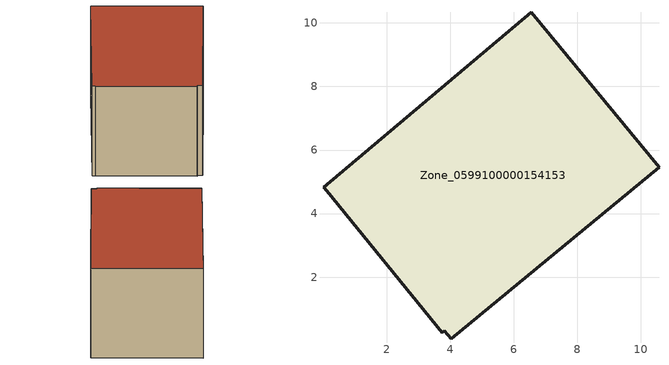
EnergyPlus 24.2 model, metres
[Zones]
Zone_0599100000154153
 floor ground (C_G): 3.75,0.26 0.12,4.71 0.02,4.83 6.55,10.34 10.57,5.45 4.03,0.06 3.82,0.31 z3.08
 wall outside (C_F): 0.12,4.71 3.75,0.26 3.82,0.31 4.03,0.06 10.57,5.45 6.55,10.34 0.02,4.83 0.12,4.71 z3.08:9.02
 roof outside (C_R): 6.55,10.34 0.02,4.83 0.12,4.71 3.75,0.26 3.82,0.31 4.03,0.06 10.57,5.45 z9.02
[BUILDING]
Pand.0599100000154153: North Axis=0; Terrain=City; Loads Convergence Tolerance Value=0.04; Temperature Convergence Tolerance Value=0.4; Solar Distribution=FullExterior; Maximum Number of Warmup Days=25; Minimum Number of Warmup Days=1
[Site:Location]
Rotterdam.The.Hague.AP_ZH_NLD Design_Conditions: Latitude=51.96; Longitude=4.45; Time Zone=1; Elevation=-4.5
[SITE:GROUNDTEMPERATURE:BUILDINGSURFACE]
18, 18, 18, 18, 18, 18, 18, 18, 18, 18, 18, 18
[MATERIAL] Thermal Absorptance=0.9; Solar Absorptance=0.7; Visible Absorptance=0.7
Name | Roughness | Thickness | Conductivity | Density | Specific Heat
G.TC.1946-1964 | MediumSmooth | 0.15 | 1 | 540 | 1210
F.TC.1946-1964 | Rough | 0.3 | 0.857143 | 1920 | 840
R.TC.1946-1964 | MediumRough | 0.2 | 0.235294 | 1500 | 1000
[CONSTRUCTION]
C_G: G.TC.1946-1964
C_F: F.TC.1946-1964
C_R: R.TC.1946-1964
[ZONE]
Zone_0599100000154153: Type=1; Multiplier=1; Ceiling Height=Autocalculate; Volume=Autocalculate; Floor Area=autocalculate; Part of Total Floor Area=Yes
[ZONEINFILTRATION:DESIGNFLOWRATE]
Infil_Zone_0599100000154153: Zone or ZoneList or Space or SpaceList=Zone_0599100000154153; Schedule=AlwaysOn; Design Flow Rate Calculation Method=Flow/Area; Flow Rate per Floor Area=0.003; Constant Term Coefficient=1; Temperature Term Coefficient=0; Velocity Term Coefficient=0; Velocity Squared Term Coefficient=0
[HVACTEMPLATE:ZONE:IDEALLOADSAIRSYSTEM]
Zone_0599100000154153: Maximum Heating Supply Air Temperature=50; Minimum Cooling Supply Air Temperature=13; Maximum Heating Supply Air Humidity Ratio=0.0156; Minimum Cooling Supply Air Humidity Ratio=0.0077; Heating Limit=NoLimit; Cooling Limit=NoLimit; Dehumidification Control Type=ConstantSensibleHeatRatio; Cooling Sensible Heat Ratio=0.7; Dehumidification Setpoint=60; Humidification Control Type=None; Humidification Setpoint=30; Outdoor Air Method=None; Outdoor Air Flow Rate per Person=0.00944; Outdoor Air Flow Rate per Zone Floor Area=0; Outdoor Air Flow Rate per Zone=0; Demand Controlled Ventilation Type=None; Outdoor Air Economizer Type=NoEconomizer; Heat Recovery Type=None; Sensible Heat Recovery Effectiveness=0.7; Latent Heat Recovery Effectiveness=0.65
[ZONECONTROL:THERMOSTAT]
ThermostatControl_Zone_0599100000154153: Zone or ZoneList=Zone_0599100000154153; Control Type Schedule=DualSetpointControlType; Control 1=Thermostat_Zone_0599100000154153; Temperature Difference Between Cutout And Setpoint=0
[THERMOSTATSETPOINT:DUALSETPOINT]
Thermostat_Zone_0599100000154153: Heating Setpoint Temperature Schedule=HeatingSetpoint_Zone_0599100000154153; Cooling Setpoint Temperature Schedule=CoolingSetpoint_Zone_0599100000154153
[SCHEDULE:COMPACT]
HeatingSetpoint_Zone_0599100000154153: Through: 12/31, For: AllDays, Until: 24:00, 21
CoolingSetpoint_Zone_0599100000154153: Through: 12/31, For: AllDays, Until: 24:00, 24
DualSetpointControlType: Through: 12/31, For: AllDays, Until: 24:00, 4
AlwaysOn: Through: 12/31, For: AllDays, Until: 24:00, 1
